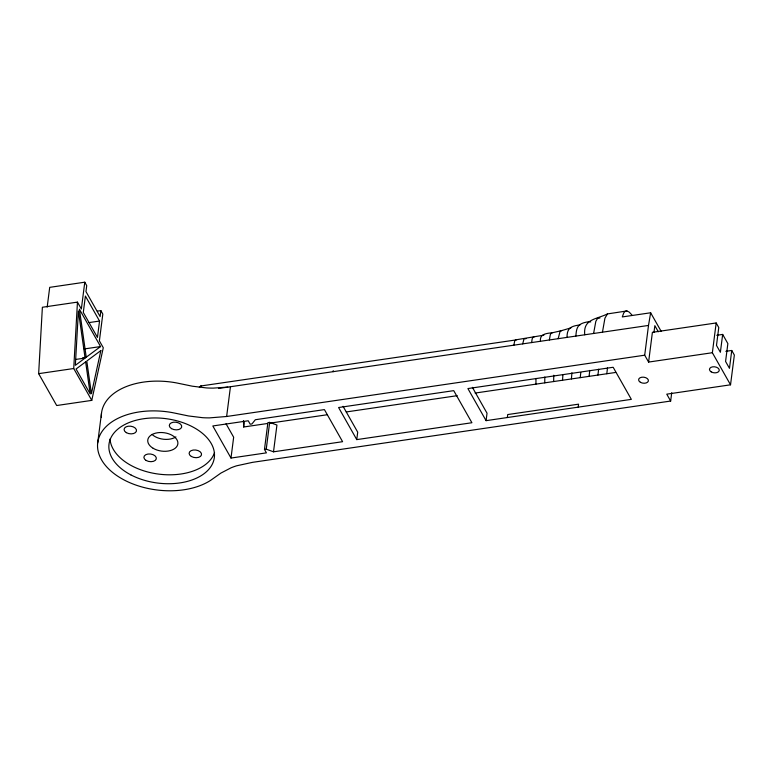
<?xml version="1.0" encoding="UTF-8"?>
<svg xmlns="http://www.w3.org/2000/svg" width="773" height="773" viewBox="0 0 773 773"><rect width="100%" height="100%" fill="white"/><g stroke="black" fill="none" stroke-linecap="round" stroke-linejoin="round"><path stroke-width="1.16" d="M571.914 372.779L571.421 378.934M97.369 311.142L100.877 310.63L102.819 314.07L99.388 340.854L103.282 347.734L91.765 400.385L56.69 405.525L38.65 373.659L42.38 307.258L77.455 302.117L81.349 308.997L84.779 282.203L49.704 287.353L47.172 307.152M91.765 400.385L73.725 368.518L77.455 302.117M267.516 423.498L243.659 426.996L243.466 420.57M535.95 384.142L535.96 378.441M544.762 382.848L544.801 377.002M553.661 381.543L553.758 375.234M562.522 380.239L562.908 374.837M580.233 377.649L580.794 372.557M589.094 376.345L589.76 370.402M597.944 375.05L598.621 369.233M606.805 373.746L607.491 367.88M99.543 321.046L97.446 337.415L83.3 312.437L85.397 296.059L99.543 321.046L89.021 322.592M100.877 310.63L100.113 316.582L85.967 291.595L86.731 285.643L84.779 282.203M97.678 443.055L101.485 413.294M671.727 392.703L670.655 401.042L252.597 462.331L236.635 465.8A64.42 39.394 7.3 0 0 231.03 467.82L220.885 473.095L210.894 480.168A64.468 39.423 7.3 0 1 101.447 459.674A64.468 39.423 7.3 0 1 172.679 412.676L188.535 415.961L202.642 417.691A64.42 39.394 7.3 0 0 209.502 417.884L226.634 416.492L230.451 386.732L648.508 325.433L650.644 312.775L622.304 316.93L623.753 312.939L625.154 311.326L626.932 310.949L629.125 312.05L631.831 314.853M264.472 449.422L266.241 449.161L273.507 451.819L276.937 425.034L269.671 422.377L267.902 422.638L264.472 449.422L266.414 452.862L230.992 458.051L233.659 437.218L226.035 423.768M243.659 426.996L244.239 422.493M266.241 449.161L269.671 422.377M356.759 439.615L338.593 407.526L453.732 390.645L471.907 422.734L356.759 439.615L357.715 432.175L343.057 406.298M486.082 420.657L467.907 388.568L613.163 367.272L631.338 399.361L486.082 420.657L487.029 413.217L472.38 387.331M507.339 417.536L507.716 414.56L578.571 404.173L578.194 407.149M670.655 401.042L666.761 394.162L730.533 384.809L712.368 352.72L648.595 362.073L644.701 355.194L648.508 325.433M648.595 362.073L652.402 332.313L716.175 322.959L718.774 327.539L716.484 345.405L720.378 352.275L722.668 334.419L716.764 335.289M653.987 332.371L654.847 325.675L658.306 331.781M712.368 352.72L716.175 322.959M725.847 351.329L731.751 350.469L729.47 368.325L725.576 361.445L727.857 343.589L722.668 334.419M730.533 384.809L734.35 355.049L731.751 350.469M602.457 332.187L604.93 318.186L607.443 313.925L626.932 310.949M584.736 334.786C583.084 318.882 595.983 319.568 607.443 313.925M593.596 333.482L595.828 321.355L597.51 318.457L599.954 317.974M575.885 336.081C576.445 326.274 578.33 323.288 589.074 321.645L590.756 321.935M567.024 337.386C566.947 328.235 570.774 326.08 579.963 324.931M558.164 338.68L560.164 331.028L570.889 327.907M549.361 339.975L550.25 334.989A10.32 3.401 81.7 0 1 551.719 332.902L561.855 330.593M540.453 341.279C539.399 333.975 546.695 333.25 552.26 332.834M333.095 371.678L333.25 370.625M513.881 345.173L514.644 341.164L515.581 339.878L543.883 335.163M522.703 343.879L524.036 338.777L526.007 338.729M531.592 342.574C532.124 340.883 531.65 336.69 534.327 336.796M199.328 387.389L200.709 385.998L516.557 339.849M85.098 358.063L75.348 365.31L78.402 310.939L85.098 358.063L75.744 359.435M86.238 357.213L100.558 346.555L79.426 309.239L86.238 357.213L82.73 357.725M560.647 330.67L561.208 330.515M218.469 388.471L230.451 386.732M84.189 348.961L100.558 346.555M38.65 373.659L73.725 368.518M226.634 416.492L644.701 355.194M269.903 423.15L327.172 414.753M346.256 411.951L457.21 395.679M475.105 393.061L615.666 372.451M273.507 451.819L342.594 441.692L324.418 409.603L255.332 419.729L251.959 423.952L250.191 424.213L248.249 420.773L212.817 425.962L230.992 458.051M227.832 387.089L213.319 388.114A64.42 39.394 7.3 0 1 206.449 387.92L192.351 386.2L176.495 382.915A64.468 39.423 7.3 0 0 101.389 417.439M200.709 385.998L201.231 386.085M650.644 312.775L661.166 331.346M214.546 452.64A53.095 32.466 7.3 0 1 158.513 474.091A53.095 32.466 7.3 0 1 110.037 439.025M175.925 436.909A15.17 9.276 7.3 0 1 152.001 434.387M100.848 350.575L91.417 393.679L86.779 361.039L100.848 350.575M85.639 361.89L76.063 369.001L90.19 393.94L85.639 361.89M130.869 474.893A53.095 32.466 7.3 0 0 214.237 458.254A53.095 32.466 7.3 0 0 139.913 419.372A53.095 32.466 7.3 0 0 130.869 474.893M191.346 456.457A6.261 3.826 7.3 0 0 201.473 454.968A6.261 3.826 7.3 0 0 193.192 450.041A6.261 3.826 7.3 0 0 191.346 456.457M146.126 460.447A6.261 3.826 7.3 0 0 156.252 458.969A6.261 3.826 7.3 0 0 147.972 454.031A6.261 3.826 7.3 0 0 146.126 460.447M171.529 428.638A6.261 3.826 7.3 0 0 181.645 427.16A6.261 3.826 7.3 0 0 173.374 422.222A6.261 3.826 7.3 0 0 171.529 428.638M126.308 432.638A6.261 3.826 7.3 0 0 136.434 431.15A6.261 3.826 7.3 0 0 128.154 426.223A6.261 3.826 7.3 0 0 126.308 432.638M153.141 448.292A15.17 9.276 7.3 0 0 177.684 444.697A15.17 9.276 7.3 0 0 157.624 432.745A15.17 9.276 7.3 0 0 153.141 448.292M640.363 382.268A4.928 3.015 7.3 0 0 648.344 381.099A4.928 3.015 7.3 0 0 641.822 377.214A4.928 3.015 7.3 0 0 640.363 382.268M711.218 371.881A4.928 3.015 7.3 0 0 719.199 370.711A4.928 3.015 7.3 0 0 712.677 366.827A4.928 3.015 7.3 0 0 711.218 371.881"/></g></svg>
